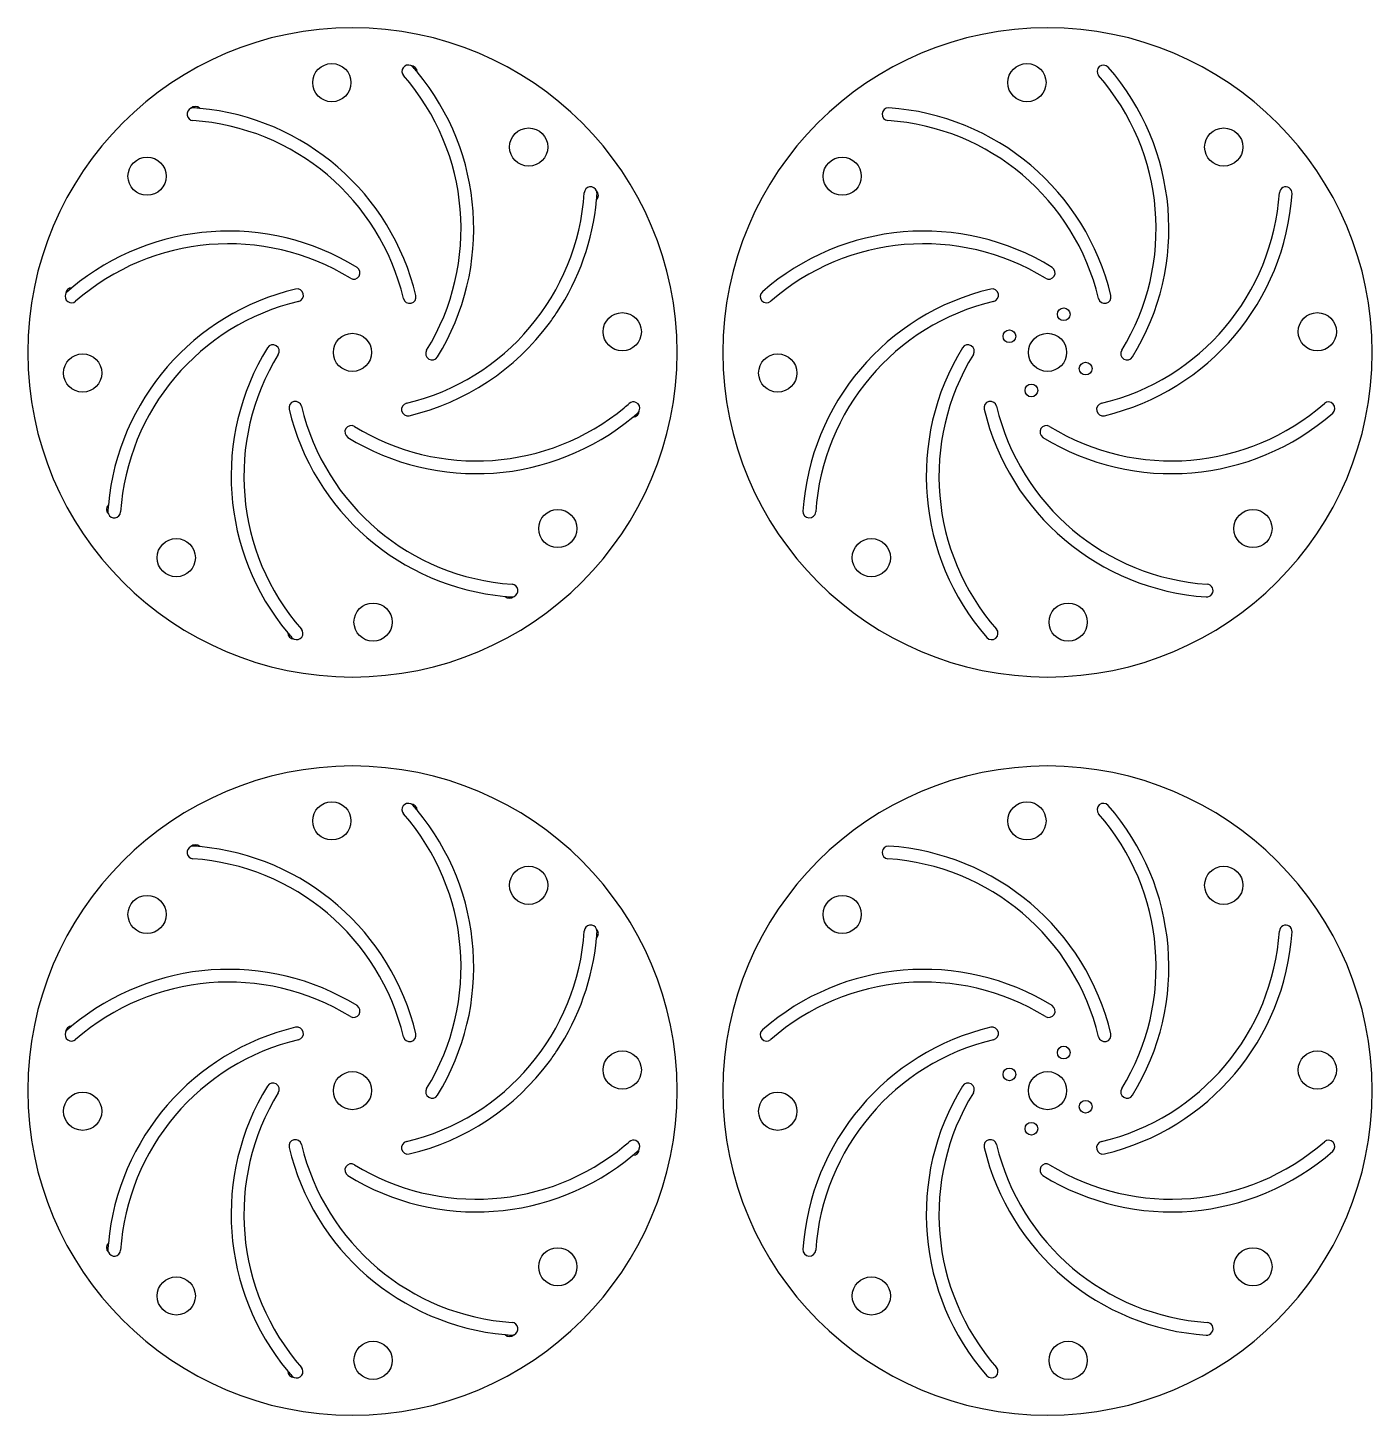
# Model space of a CAD drawing. Header units: millimetres. Extents: x 13 to 657, y -435 to 1.
# Drawn here: x 12.9 to 435.3, y -435.4 to 0.6 of the extents above; entities that cross this region are included whole.
import ezdxf

# ---------------------------------------------------------------- set-up
doc = ezdxf.new("R2010")
doc.units = ezdxf.units.MM
doc.layers.get('0').update_dxf_attribs({"color": 253, "lineweight": 70, "true_color": 0x8faf8f})

msp = doc.modelspace()

# ---------------------------------------------------------------- linework, layer by layer
at = {"color": 98, "lineweight": -3, "true_color": 0x054805, "extrusion": (1.39028e-16, -2.13483e-16, -1)}
for centre in [(-114.91, -101.41), (-333.26, -101.41), (-114.91, -333.37), (-333.26, -333.37)]:
    msp.add_circle(centre, 102, dxfattribs=at)
at = {"color": 98, "lineweight": -3, "true_color": 0x054805}
for centre, radius in [((108.43, -16.66), 6), ((326.78, -16.66), 6), ((170.26, -36.9), 6), ((388.61, -36.9), 6), ((50.4, -46.06), 6), ((268.75, -46.06), 6), ((199.66, -94.93), 6), ((338.34, -89.44), 2), ((418.01, -94.93), 6), ((114.91, -101.41), 6), ((321.29, -96.33), 2), ((333.26, -101.41), 6), ((30.16, -107.89), 6), ((248.51, -107.89), 6), ((345.23, -106.49), 2), ((328.18, -113.38), 2), ((179.42, -156.76), 6), ((397.77, -156.76), 6), ((59.56, -165.92), 6), ((277.91, -165.92), 6), ((121.39, -186.16), 6), ((339.74, -186.16), 6), ((108.43, -248.62), 6), ((326.78, -248.62), 6), ((170.26, -268.86), 6), ((388.61, -268.86), 6), ((50.4, -278.02), 6), ((268.75, -278.02), 6), ((199.66, -326.89), 6), ((338.34, -321.4), 2), ((418.01, -326.89), 6), ((321.29, -328.29), 2), ((114.91, -333.37), 6), ((333.26, -333.37), 6), ((30.16, -339.85), 6), ((248.51, -339.85), 6), ((345.23, -338.45), 2), ((328.18, -345.34), 2), ((179.42, -388.72), 6), ((397.77, -388.72), 6), ((59.56, -397.88), 6), ((277.91, -397.88), 6), ((121.39, -418.12), 6), ((339.74, -418.12), 6)]:
    msp.add_circle(centre, radius, dxfattribs=at)
for centre, radius, start, end in [((132.47, -13.14), 2, 67.2229, 221.1774), ((132.47, -13.14), 2, 41.1774, 67.2229), ((133.24, -13.3), 2, 359.8201, 89.7771), ((76.02, -62.52), 77, 39.7311, 41.1774), ((350.82, -13.14), 2, 41.1774, 221.1774), ((294.37, -62.52), 77, 328.412, 41.1774), ((76.02, -62.52), 73, 328.412, 41.1774), ((76.02, -62.52), 77, 328.412, 39.7311), ((294.37, -62.52), 73, 328.412, 41.1774), ((64.91, -26.58), 2, 112.2229, 266.1774), ((65.56, -26.15), 2, 44.8201, 134.7771), ((64.91, -26.58), 2, 86.1774, 112.2229), ((59.91, -101.41), 77, 84.7311, 86.1774), ((59.91, -101.41), 77, 13.412, 84.7311), ((283.26, -26.58), 2, 86.1774, 266.1774), ((278.26, -101.41), 77, 13.412, 86.1774), ((59.91, -101.41), 73, 13.412, 86.1774), ((278.26, -101.41), 73, 13.412, 86.1774), ((114.91, -46.41), 73, 283.412, 356.1774), ((189.74, -51.41), 2, 22.2229, 176.1774), ((190.17, -52.06), 2, 314.8201, 44.7771), ((114.91, -46.41), 77, 354.7311, 356.1774), ((189.74, -51.41), 2, 356.1774, 22.2229), ((333.26, -46.41), 73, 283.412, 356.1774), ((333.26, -46.41), 77, 283.412, 356.1774), ((408.09, -51.41), 2, 356.1774, 176.1774), ((114.91, -46.41), 77, 326.4797, 354.7311), ((76.02, -140.3), 77, 58.412, 129.7311), ((294.37, -140.3), 77, 58.412, 131.1774), ((76.02, -140.3), 73, 58.412, 131.1774), ((294.37, -140.3), 73, 58.412, 131.1774), ((115.3, -76.41), 2, 238.412, 58.412), ((333.65, -76.41), 2, 238.412, 58.412), ((26.8, -83.08), 2, 89.8201, 179.7771), ((26.64, -83.85), 2, 131.1774, 157.2229), ((76.02, -140.3), 77, 129.7311, 131.1774), ((114.91, -156.41), 77, 103.412, 174.7311), ((97.51, -83.46), 2, 283.412, 103.412), ((244.99, -83.85), 2, 131.1774, 311.1774), ((333.26, -156.41), 77, 103.412, 176.1774), ((315.86, -83.46), 2, 283.412, 103.412), ((26.64, -83.85), 2, 157.2229, 311.1774), ((114.91, -156.41), 73, 103.412, 176.1774), ((132.86, -84.01), 2, 193.412, 13.412), ((333.26, -156.41), 73, 103.412, 176.1774), ((351.21, -84.01), 2, 193.412, 13.412), ((114.91, -46.41), 77, 323.5028, 326.4797), ((114.91, -46.41), 77, 283.412, 323.5028), ((153.8, -140.3), 77, 148.412, 219.7311), ((89.91, -101.02), 2, 328.412, 148.412), ((372.15, -140.3), 77, 148.412, 221.1774), ((308.26, -101.02), 2, 328.412, 148.412), ((153.8, -140.3), 73, 148.412, 221.1774), ((139.91, -101.8), 2, 148.412, 328.412), ((372.15, -140.3), 73, 148.412, 221.1774), ((358.26, -101.8), 2, 148.412, 328.412), ((96.96, -118.81), 2, 13.412, 193.412), ((132.31, -119.36), 2, 103.412, 283.412), ((153.8, -62.52), 73, 309.5774, 311.1774), ((203.18, -118.97), 2, 67.1799, 131.1774), ((203.18, -118.97), 2, 337.2229, 67.1799), ((315.31, -118.81), 2, 13.412, 193.412), ((372.15, -62.52), 73, 238.412, 311.1774), ((350.66, -119.36), 2, 103.412, 283.412), ((421.53, -118.97), 2, 311.1774, 131.1774), ((169.91, -101.41), 77, 193.412, 264.7311), ((169.91, -101.41), 73, 193.412, 266.1774), ((153.8, -62.52), 77, 238.412, 309.7311), ((153.8, -62.52), 73, 238.412, 309.5774), ((203.02, -119.74), 2, 269.8201, 359.7771), ((153.8, -62.52), 77, 309.7311, 311.1774), ((203.18, -118.97), 2, 311.1774, 337.2229), ((388.26, -101.41), 77, 193.412, 266.1774), ((388.26, -101.41), 73, 193.412, 266.1774), ((372.15, -62.52), 77, 238.412, 311.1774), ((114.52, -126.41), 2, 58.412, 238.412), ((332.87, -126.41), 2, 58.412, 238.412), ((39.65, -150.76), 2, 134.8201, 224.7771), ((114.91, -156.41), 77, 174.7311, 176.1774), ((40.08, -151.41), 2, 176.1774, 202.2229), ((40.08, -151.41), 2, 202.2229, 356.1774), ((258.43, -151.41), 2, 176.1774, 356.1774), ((164.91, -176.24), 2, 292.2229, 86.1774), ((383.26, -176.24), 2, 266.1774, 86.1774), ((169.91, -101.41), 77, 264.7311, 266.1774), ((164.26, -176.67), 2, 224.8201, 314.7771), ((164.91, -176.24), 2, 266.1774, 292.2229), ((153.8, -140.3), 77, 219.7311, 221.1774), ((96.58, -189.52), 2, 179.8201, 269.7771), ((97.35, -189.68), 2, 221.1774, 247.2229), ((97.35, -189.68), 2, 247.2229, 41.1774), ((315.7, -189.68), 2, 221.1774, 41.1774), ((132.47, -245.1), 2, 67.2229, 221.1774), ((132.47, -245.1), 2, 41.1774, 67.2229), ((133.24, -245.26), 2, 359.8201, 89.7771), ((76.02, -294.48), 77, 39.7311, 41.1774), ((350.82, -245.1), 2, 41.1774, 221.1774), ((294.37, -294.48), 77, 328.412, 41.1774), ((76.02, -294.48), 73, 328.412, 41.1774), ((76.02, -294.48), 77, 328.412, 39.7311), ((294.37, -294.48), 73, 328.412, 41.1774), ((64.91, -258.54), 2, 112.2229, 266.1774), ((65.56, -258.11), 2, 44.8201, 134.7771), ((64.91, -258.54), 2, 86.1774, 112.2229), ((59.91, -333.37), 77, 84.7311, 86.1774), ((59.91, -333.37), 77, 13.412, 84.7311), ((283.26, -258.54), 2, 86.1774, 266.1774), ((278.26, -333.37), 77, 13.412, 86.1774), ((59.91, -333.37), 73, 13.412, 86.1774), ((278.26, -333.37), 73, 13.412, 86.1774), ((114.91, -278.37), 73, 283.412, 356.1774), ((189.74, -283.37), 2, 22.2229, 176.1774), ((190.17, -284.02), 2, 314.8201, 44.7771), ((189.74, -283.37), 2, 356.1774, 22.2229), ((333.26, -278.37), 73, 283.412, 356.1774), ((408.09, -283.37), 2, 356.1774, 176.1774), ((114.91, -278.37), 77, 326.4797, 354.7311), ((114.91, -278.37), 77, 354.7311, 356.1774), ((333.26, -278.37), 77, 283.412, 356.1774), ((76.02, -372.26), 77, 58.412, 129.7311), ((294.37, -372.26), 77, 58.412, 131.1774), ((76.02, -372.26), 73, 58.412, 131.1774), ((294.37, -372.26), 73, 58.412, 131.1774), ((115.3, -308.37), 2, 238.412, 58.412), ((333.65, -308.37), 2, 238.412, 58.412), ((26.8, -315.04), 2, 89.8201, 179.7771), ((76.02, -372.26), 77, 129.7311, 131.1774), ((114.91, -388.37), 77, 103.412, 174.7311), ((97.51, -315.42), 2, 283.412, 103.412), ((333.26, -388.37), 77, 103.412, 176.1774), ((315.86, -315.42), 2, 283.412, 103.412), ((26.64, -315.81), 2, 157.2229, 311.1774), ((26.64, -315.81), 2, 131.1774, 157.2229), ((114.91, -388.37), 73, 103.412, 176.1774), ((132.86, -315.97), 2, 193.412, 13.412), ((244.99, -315.81), 2, 131.1774, 311.1774), ((333.26, -388.37), 73, 103.412, 176.1774), ((351.21, -315.97), 2, 193.412, 13.412), ((114.91, -278.37), 77, 323.5028, 326.4797), ((114.91, -278.37), 77, 283.412, 323.5028), ((89.91, -332.98), 2, 328.412, 148.412), ((308.26, -332.98), 2, 328.412, 148.412), ((153.8, -372.26), 77, 148.412, 219.7311), ((153.8, -372.26), 73, 148.412, 221.1774), ((139.91, -333.76), 2, 148.412, 328.412), ((372.15, -372.26), 77, 148.412, 221.1774), ((372.15, -372.26), 73, 148.412, 221.1774), ((358.26, -333.76), 2, 148.412, 328.412), ((96.96, -350.77), 2, 13.412, 193.412), ((315.31, -350.77), 2, 13.412, 193.412), ((169.91, -333.37), 77, 193.412, 264.7311), ((169.91, -333.37), 73, 193.412, 266.1774), ((153.8, -294.48), 73, 238.412, 309.5774), ((132.31, -351.32), 2, 103.412, 283.412), ((153.8, -294.48), 73, 309.5774, 311.1774), ((203.18, -350.93), 2, 67.1799, 131.1774), ((203.02, -351.7), 2, 269.8201, 359.7771), ((153.8, -294.48), 77, 309.7311, 311.1774), ((203.18, -350.93), 2, 337.2229, 67.1799), ((203.18, -350.93), 2, 311.1774, 337.2229), ((388.26, -333.37), 77, 193.412, 266.1774), ((388.26, -333.37), 73, 193.412, 266.1774), ((372.15, -294.48), 77, 238.412, 311.1774), ((372.15, -294.48), 73, 238.412, 311.1774), ((350.66, -351.32), 2, 103.412, 283.412), ((421.53, -350.93), 2, 311.1774, 131.1774), ((114.52, -358.37), 2, 58.412, 238.412), ((153.8, -294.48), 77, 238.412, 309.7311), ((332.87, -358.37), 2, 58.412, 238.412), ((39.65, -382.72), 2, 134.8201, 224.7771), ((114.91, -388.37), 77, 174.7311, 176.1774), ((40.08, -383.37), 2, 176.1774, 202.2229), ((40.08, -383.37), 2, 202.2229, 356.1774), ((258.43, -383.37), 2, 176.1774, 356.1774), ((164.91, -408.2), 2, 292.2229, 86.1774), ((383.26, -408.2), 2, 266.1774, 86.1774), ((169.91, -333.37), 77, 264.7311, 266.1774), ((164.26, -408.63), 2, 224.8201, 314.7771), ((164.91, -408.2), 2, 266.1774, 292.2229), ((153.8, -372.26), 77, 219.7311, 221.1774), ((96.58, -421.48), 2, 179.8201, 269.7771), ((97.35, -421.64), 2, 247.2229, 41.1774), ((315.7, -421.64), 2, 221.1774, 41.1774), ((97.35, -421.64), 2, 221.1774, 247.2229)]:
    msp.add_arc(centre, radius, start, end, dxfattribs=at)

doc.saveas('drawing.dxf')
